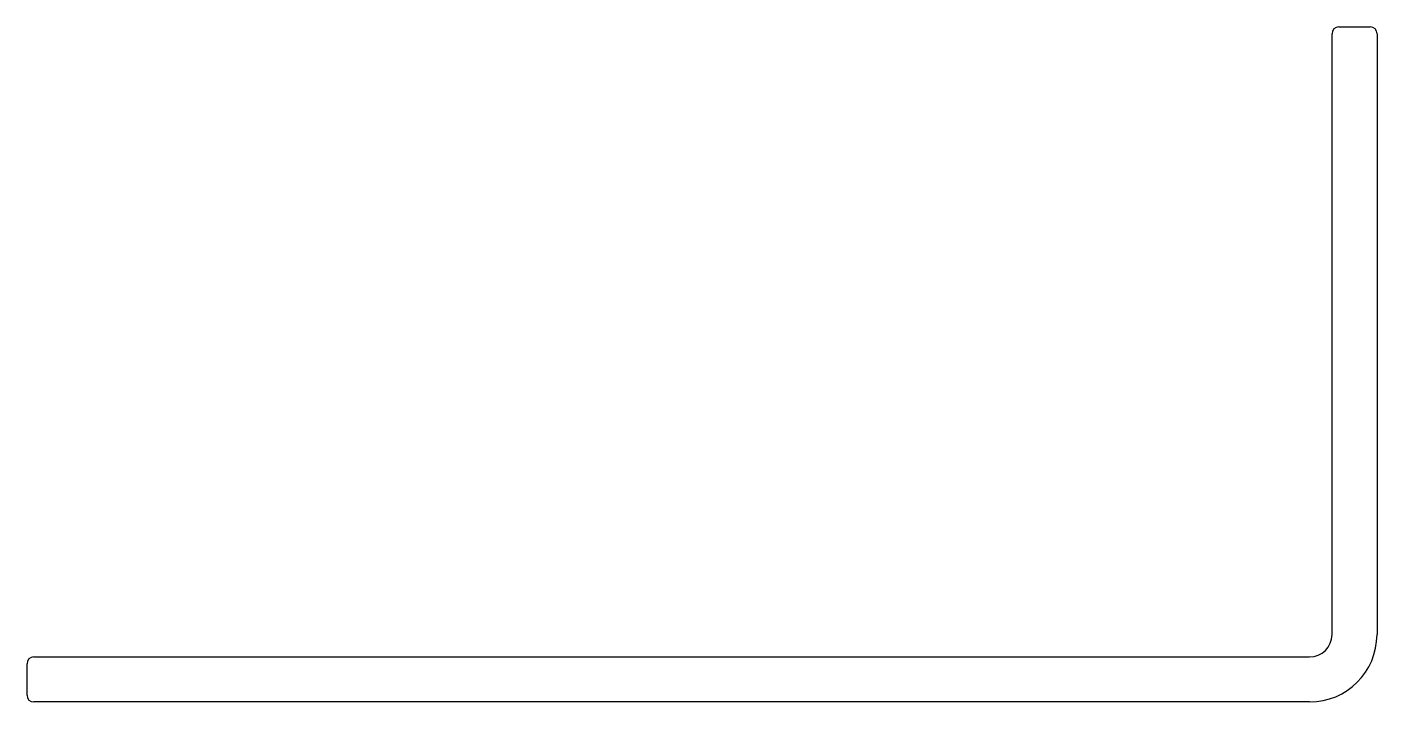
# Model space of a CAD drawing. Extents: x 1656.3 to 1716.3, y 2134 to 2164.
import ezdxf

# ---------------------------------------------------------------- set-up
doc = ezdxf.new("R2010")
doc.units = 0
doc.layers.add('OLCU', color=1, linetype='CONTINUOUS')

msp = doc.modelspace()

# ---------------------------------------------------------------- linework, layer by layer
at = {"layer": 'OLCU', "color": 0}
for p, q in [((1714.332, 2137.001), (1714.332, 2163.701)), ((1714.632, 2164.001), (1716.032, 2164.001)), ((1716.332, 2163.701), (1716.332, 2137.001)), ((1656.632, 2136.001), (1713.332, 2136.001)), ((1656.332, 2134.301), (1656.332, 2135.701)), ((1713.332, 2134.001), (1656.632, 2134.001))]:
    msp.add_line(p, q, dxfattribs=at)
for centre, radius, start, end in [((1714.632, 2163.701), 0.3, 90, 180), ((1716.032, 2163.701), 0.3, 0, 90), ((1713.332, 2137.001), 1, 270, 0), ((1713.332, 2137.001), 3, 270, 360), ((1656.632, 2135.701), 0.3, 90, 180), ((1656.632, 2134.301), 0.3, 180, 270)]:
    msp.add_arc(centre, radius, start, end, dxfattribs=at)

doc.saveas('drawing.dxf')
